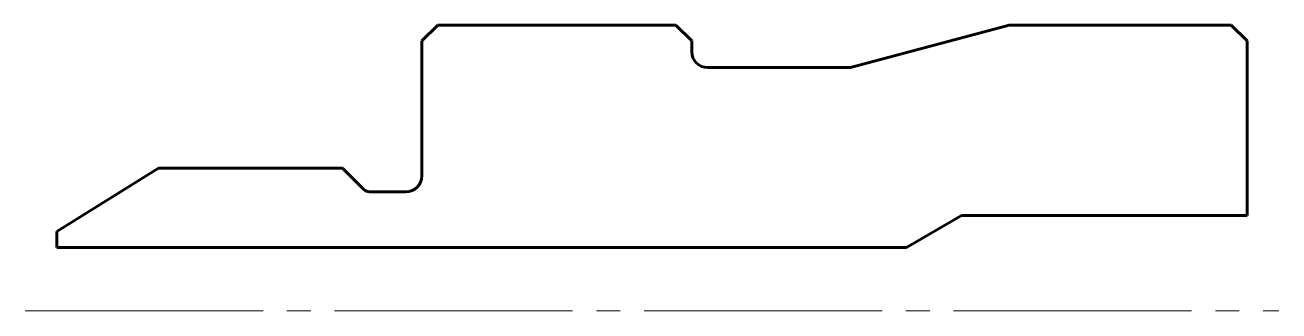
# Model space of a CAD drawing. Header units: millimetres. Extents: x -2 to 77, y 0 to 18.
import ezdxf

# ---------------------------------------------------------------- set-up
doc = ezdxf.new("R2010")
doc.units = ezdxf.units.MM
doc.linetypes.add('K5LT_AXLED', pattern=[19.5, 15, -1.5, 1.5, -1.5])
doc.linetypes.add('K5LT_BASIC', pattern=[0])

msp = doc.modelspace()

# ---------------------------------------------------------------- linework, layer by layer
at = {"color": 150, "linetype": 'K5LT_BASIC', "lineweight": 60, "true_color": 0x0080ff}
for p, q in [((23, 17), (24, 18)), ((24, 18), (39, 18)), ((39, 18), (40, 17)), ((60, 18), (50, 15.321)), ((74, 18), (60, 18)), ((75, 17), (74, 18)), ((23, 8.5), (23, 17)), ((40, 16.321), (40, 17)), ((75, 17), (75, 6)), ((50, 15.321), (41, 15.321)), ((0, 5), (6.401, 9)), ((6.401, 9), (18, 9)), ((18, 9), (19.354, 7.646)), ((19.707, 7.5), (22, 7.5)), ((53.536, 4), (57, 6)), ((75, 6), (57, 6)), ((0, 4), (0, 5)), ((0, 4), (53.536, 4))]:
    msp.add_line(p, q, dxfattribs=at)
at = {"color": 30, "linetype": 'K5LT_AXLED', "lineweight": 18, "true_color": 0xff8000}
msp.add_line((-2, 0), (77, 0), dxfattribs=at)
at = {"color": 150, "linetype": 'K5LT_BASIC', "lineweight": 60, "true_color": 0x0080ff}
for centre, radius, start, end in [((41, 16.321), 1, 180, 270), ((22, 8.5), 1, 270, 0), ((19.707, 8), 0.5, 225, 270)]:
    msp.add_arc(centre, radius, start, end, dxfattribs=at)

doc.saveas('drawing.dxf')
